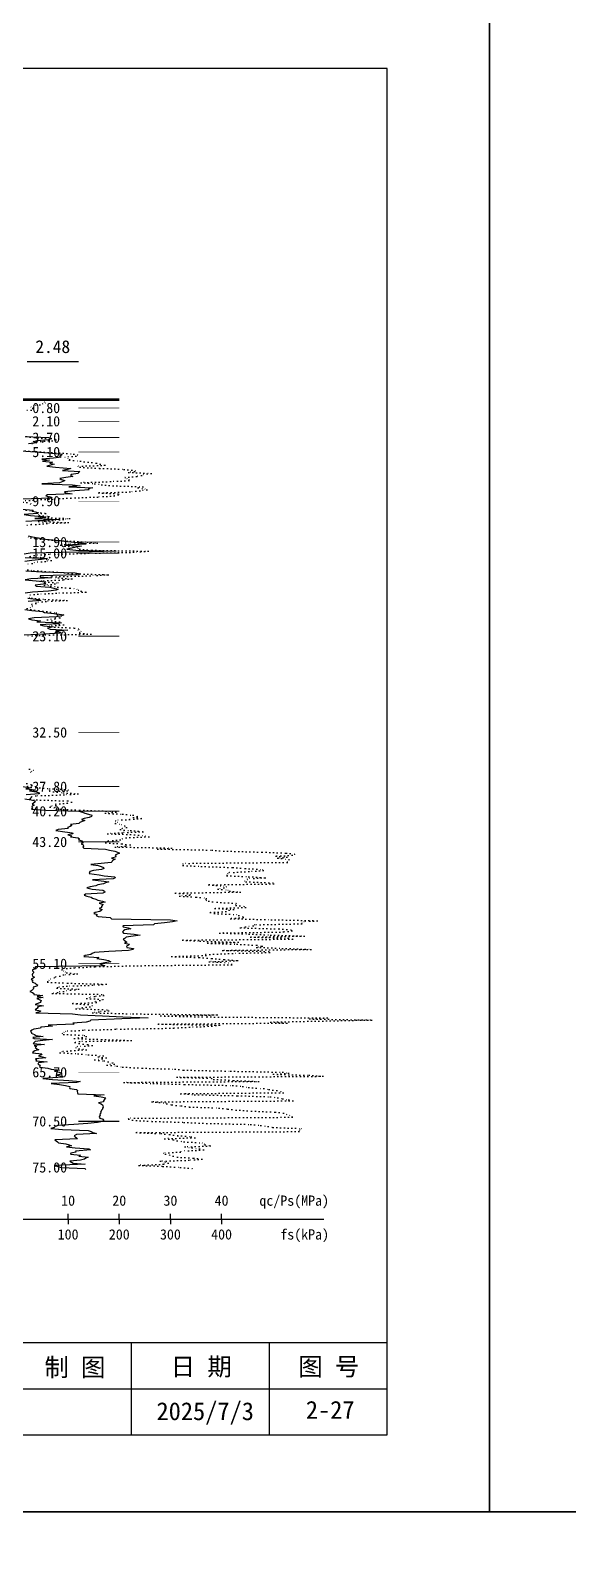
# Model space of a CAD drawing. Extents: x -37 to 3540, y -1485 to 297.
# Drawn here: x 2050.3 to 2155.5, y -1193.9 to -898.5 of the extents above; entities that cross this region are included whole.
import ezdxf
from ezdxf.enums import TextEntityAlignment as Align

# ---------------------------------------------------------------- set-up
doc = ezdxf.new("R2010")
doc.units = 0
doc.linetypes.add('DOT', pattern=[6.35, 0, -6.35])
doc.layers.get('0').update_dxf_attribs({"linetype": 'CONTINUOUS'})
for name, color, linetype in [('CURVE', 200, 'CONTINUOUS'), ('FRAME', 7, 'CONTINUOUS'), ('HOLE', 41, 'CONTINUOUS'), ('RULER', 7, 'CONTINUOUS'), ('STRATUM', 241, 'CONTINUOUS')]:
    doc.layers.add(name, color=color, linetype=linetype)
doc.styles.add('ST', font='')
doc.styles.get('ST').set_extended_font_data('SimSun')

# ---------------------------------------------------------------- blocks, each defined once
blk = doc.blocks.new('图签_A3长')
for p, q in [((0, 18), (-380, 18)), ((-50, 0), (-50, 18)), ((-23, 0), (-23, 18)), ((0, 0), (0, 18)), ((-320, 9), (0, 9)), ((-380, 0), (0, 0))]:
    blk.add_line(p, q)
at = {"style": 'ST'}
for s, p in [('制 图', (-61.06, 13.23)), ('日 期', (-36.37, 13.36)), ('图 号', (-11.42, 13.36))]:
    blk.add_text(s, height=3.5, dxfattribs=at).set_placement(p, align=Align.MIDDLE_CENTER)
for tag, p in [('01＿单位名称', (-349.98, 8.36)), ('02＿工程名称', (-271.3, 5.16)), ('04＿工程编号', (-176.51, 4.65)), ('05＿日期', (-35.59, 4.65)), ('06＿图号', (-11.16, 4.91))]:
    blk.add_attdef(tag, text='', height=3.5, dxfattribs=at).set_placement(p, align=Align.MIDDLE_CENTER)
at = {"style": 'ST', "width": 0.85}
blk.add_attdef('03＿图件名称', text='', height=3, dxfattribs=at).set_placement((-205.49, 5.05), align=Align.MIDDLE_CENTER)
blk = doc.blocks.new('Arrow')
for points in [[(-3.984779, 0.348623), (0, 0), (-3.189535, 0)], [(-3.189535, 0), (0, 0), (-3.984779, -0.348623)]]:
    blk.add_solid(points)

msp = doc.modelspace()

# ---------------------------------------------------------------- linework, layer by layer
at = {"layer": 'CURVE', "color": 100, "linetype": 'DOT', "ltscale": 0.1}
for points in [[(2053, -971.11), (2053.26, -971.31), (2052.71, -971.51), (2052.13, -971.71), (2051.01, -971.91), (2050.39, -972.11), (2050.7, -972.31), (2050.77, -972.51), (2050.44, -972.71), (2049.03, -972.91)], [(2049.56, -977.91), (2051.08, -978.11), (2054.4, -978.31), (2055.3, -978.51), (2054.56, -978.71), (2051.25, -978.91), (2050.68, -979.11), (2050.71, -979.31), (2050.27, -979.51)], [(2049.3, -980.71), (2052.29, -980.91), (2055.98, -981.11), (2058.8, -981.31), (2059.55, -981.51), (2059.19, -981.71), (2057.04, -981.91), (2057.63, -982.11), (2057.92, -982.31), (2057.98, -982.51), (2060.08, -982.71), (2061.59, -982.91), (2063.22, -983.11), (2063.93, -983.31), (2064.87, -983.51), (2059.58, -983.71), (2060.04, -983.91), (2063.89, -984.11), (2068.65, -984.31), (2070.85, -984.51), (2070.65, -984.71), (2069.57, -984.91), (2073.89, -985.11), (2072.41, -985.31), (2072.05, -985.51), (2071.03, -985.71), (2068.78, -985.91), (2069.15, -986.11), (2069.59, -986.31), (2069.53, -986.51), (2065.94, -986.71), (2060.2, -986.91), (2062.9, -987.11), (2064.26, -987.31), (2066.47, -987.51), (2072.28, -987.71), (2071.39, -987.91), (2072.65, -988.11), (2073.06, -988.31), (2071.67, -988.51), (2069.75, -988.71), (2063.69, -988.91), (2067.66, -989.11), (2067.47, -989.31), (2066.71, -989.51), (2063.44, -989.71), (2058.18, -989.91), (2054.64, -990.11), (2050.87, -990.31), (2049, -990.51)], [(2048.91, -990.71), (2050.39, -990.91), (2050.33, -991.11), (2050.12, -991.31)], [(2049.45, -992.31), (2050.72, -992.51), (2051.63, -992.71), (2053.27, -992.91), (2051.89, -993.11), (2052.08, -993.31), (2053.94, -993.51), (2052.32, -993.71), (2057.98, -993.91), (2056.72, -994.11), (2054.62, -994.31), (2051.98, -994.51), (2057.68, -994.71), (2053.54, -994.91), (2050.43, -995.11), (2049.48, -995.31)], [(2049.85, -997.51), (2050.41, -997.71), (2051.54, -997.91), (2053.86, -998.11), (2058.12, -998.31), (2061.44, -998.51), (2063.37, -998.71), (2057.8, -998.91), (2056.29, -999.11), (2057.12, -999.31), (2058.7, -999.51), (2059.69, -999.71), (2059.94, -999.91), (2062.39, -1000.11), (2073.32, -1000.31), (2070.47, -1000.51), (2061.67, -1000.71), (2053.91, -1000.91), (2051.05, -1001.11), (2050.27, -1001.31), (2051.01, -1001.51), (2052.67, -1001.71), (2053.72, -1001.91), (2054.35, -1002.11), (2053.22, -1002.31), (2051.11, -1002.51), (2050.63, -1002.71), (2049.27, -1002.91)], [(2049.79, -1003.91), (2051, -1004.11), (2054.05, -1004.31), (2056.98, -1004.51), (2059.33, -1004.71), (2065.54, -1004.91), (2061.97, -1005.11), (2054.46, -1005.31), (2055.8, -1005.51), (2058.41, -1005.71), (2056.64, -1005.91), (2052.47, -1006.11), (2053.2, -1006.31), (2055.71, -1006.51), (2055.11, -1006.71), (2053.04, -1006.91), (2054.31, -1007.11), (2055.7, -1007.31), (2058.07, -1007.51), (2059.39, -1007.71), (2059.66, -1007.91), (2060.2, -1008.11), (2061.13, -1008.31), (2055.37, -1008.51), (2051.77, -1008.71), (2050, -1008.91)], [(2050.06, -1009.31), (2050.57, -1009.51), (2053.2, -1009.71), (2057.45, -1009.91), (2053.33, -1010.11), (2051.37, -1010.31), (2051.34, -1010.51), (2050.5, -1010.71), (2050.68, -1010.91), (2050.74, -1011.11), (2050.34, -1011.31), (2049.68, -1011.51), (2050.4, -1011.71), (2051.98, -1011.91), (2053.53, -1012.11), (2055.35, -1012.31), (2055.31, -1012.51), (2055.62, -1012.71), (2056.35, -1012.91), (2055.13, -1013.11), (2056.03, -1013.31), (2055.09, -1013.51), (2053.67, -1013.71), (2054.48, -1013.91), (2055.97, -1014.11), (2055.04, -1014.31), (2055.18, -1014.51), (2056.76, -1014.71), (2053.93, -1014.91), (2054.32, -1015.11), (2058.94, -1015.31), (2059.84, -1015.51), (2059.57, -1015.71), (2060.24, -1015.91), (2059.9, -1016.11), (2059.99, -1016.31), (2062.14, -1016.51), (2052.83, -1016.71), (2049.61, -1016.91)], [(2050.15, -1042.91), (2050.91, -1043.11), (2050.51, -1043.31), (2050.39, -1043.51), (2049.82, -1043.71)], [(2049.63, -1045.71), (2050.52, -1045.91), (2050.56, -1046.11), (2049.75, -1046.31), (2051.4, -1046.51), (2054.03, -1046.71), (2057.74, -1046.91), (2057.49, -1047.11), (2054.84, -1047.31), (2056.76, -1047.51), (2059.59, -1047.71), (2056.86, -1047.91), (2051.35, -1048.11), (2050.47, -1048.31), (2050.38, -1048.51), (2050.25, -1048.71), (2051.57, -1048.91), (2057.6, -1049.11), (2058.35, -1049.31), (2057.52, -1049.51), (2055.23, -1049.71), (2055.3, -1049.91), (2054.38, -1050.11), (2054.14, -1050.31), (2055.45, -1050.51), (2055.39, -1050.71), (2059.99, -1050.91), (2066.32, -1051.11), (2067.02, -1051.31), (2065, -1051.51), (2068.37, -1051.71), (2070.4, -1051.91), (2071.16, -1052.11), (2070.43, -1052.31), (2071.99, -1052.51), (2069.67, -1052.71), (2066.95, -1052.91), (2066.87, -1053.11), (2067.42, -1053.31), (2066.92, -1053.51), (2068.04, -1053.71), (2068.72, -1053.91), (2068.75, -1054.11), (2069.1, -1054.31), (2068.25, -1054.51), (2067.92, -1054.71), (2069.93, -1054.91), (2072.3, -1055.11), (2068.25, -1055.31), (2065.47, -1055.51), (2070.69, -1055.71), (2072.81, -1055.91), (2073.44, -1056.11), (2069, -1056.31), (2068.29, -1056.51), (2067.86, -1056.71), (2065.36, -1056.91), (2065.41, -1057.11), (2065.07, -1057.31), (2068.24, -1057.51), (2069.82, -1057.71), (2068.84, -1057.91), (2066.92, -1058.11), (2077.91, -1058.31), (2075.2, -1058.51), (2085.84, -1058.71), (2088.09, -1058.91), (2095.64, -1059.11), (2100.39, -1059.31), (2101.98, -1059.51), (2101.46, -1059.71), (2098.32, -1059.91), (2100.41, -1060.11), (2098.69, -1060.31), (2100.81, -1060.51), (2100.88, -1060.71), (2100.57, -1060.91), (2100.48, -1061.11), (2080.16, -1061.31), (2080.11, -1061.51), (2080.19, -1061.71), (2083.76, -1061.91), (2089.94, -1062.11), (2092.35, -1062.31), (2095.68, -1062.51), (2095.84, -1062.71), (2092.99, -1062.91), (2089.19, -1063.11), (2088.91, -1063.31), (2088.7, -1063.51), (2088.78, -1063.71), (2093.03, -1063.91), (2096.17, -1064.11), (2092.65, -1064.31), (2092.75, -1064.51), (2092.15, -1064.71), (2092.49, -1064.91), (2097.7, -1065.11), (2097.85, -1065.31), (2085.21, -1065.51), (2088.05, -1065.71), (2088.63, -1065.91), (2088.15, -1066.11), (2087.02, -1066.31), (2088.87, -1066.51), (2089.28, -1066.71), (2091.3, -1066.91), (2078.7, -1067.11), (2081.57, -1067.31), (2081.44, -1067.51), (2079.55, -1067.71), (2082.79, -1067.91), (2084.68, -1068.11), (2084.63, -1068.31), (2084.63, -1068.51), (2085.2, -1068.71), (2086.81, -1068.91), (2090.56, -1069.11), (2090.37, -1069.31), (2090.52, -1069.51), (2092.09, -1069.71), (2092.36, -1069.91), (2086.45, -1070.11), (2090.02, -1070.31), (2089.16, -1070.51), (2088.51, -1070.71), (2085.49, -1070.91), (2086.29, -1071.11), (2090.6, -1071.31), (2091.06, -1071.51), (2091.82, -1071.71), (2091.88, -1071.91), (2089.5, -1072.11), (2097.41, -1072.31), (2106.38, -1072.51), (2103.82, -1072.71), (2103.37, -1072.91), (2103.32, -1073.11), (2094.15, -1073.31), (2093.83, -1073.51), (2092.38, -1073.71), (2091.4, -1073.91), (2098.94, -1074.11), (2101.25, -1074.31), (2101.42, -1074.51), (2099.79, -1074.71), (2087.31, -1074.91), (2093.07, -1075.11), (2097.31, -1075.31), (2103.8, -1075.51), (2093.39, -1075.71), (2100.68, -1075.91), (2101.54, -1076.11), (2080.1, -1076.31), (2083.48, -1076.51), (2090.93, -1076.71), (2085, -1076.91), (2090.72, -1077.11), (2094.59, -1077.31), (2095.6, -1077.51), (2094.54, -1077.71), (2099.59, -1077.91), (2105.15, -1078.11), (2087.94, -1078.31), (2096.89, -1078.51), (2097.03, -1078.71), (2089.79, -1078.91), (2084.54, -1079.11), (2084.59, -1079.31), (2077.96, -1079.51), (2083.38, -1079.71), (2085.82, -1079.91), (2088.28, -1080.11), (2090.81, -1080.31), (2085.33, -1080.51), (2088.94, -1080.71), (2089.59, -1080.91), (2089.63, -1081.11), (2070.5, -1081.31), (2062.81, -1081.51), (2058.88, -1081.71), (2056.46, -1081.91), (2056.42, -1082.11), (2056.77, -1082.31), (2057.09, -1082.51), (2057.41, -1082.71), (2059.45, -1082.91), (2056.78, -1083.11), (2056.03, -1083.31), (2055.16, -1083.51), (2055.01, -1083.71), (2054.33, -1083.91), (2053.98, -1084.11), (2053.64, -1084.31), (2053.73, -1084.51), (2057.62, -1084.71), (2065.12, -1084.91), (2062.43, -1085.11), (2057.46, -1085.31), (2055.62, -1085.51), (2055.52, -1085.71), (2059.72, -1085.91), (2058.17, -1086.11), (2056.77, -1086.31), (2055.62, -1086.51), (2054.6, -1086.71), (2064.46, -1086.91), (2064.6, -1087.11), (2062.86, -1087.31), (2061.86, -1087.51), (2061.35, -1087.71), (2064.6, -1087.91), (2063.9, -1088.11), (2062.91, -1088.31), (2063.14, -1088.51), (2058.61, -1088.71), (2061.57, -1088.91), (2062.43, -1089.11), (2061.93, -1089.31), (2060.4, -1089.51), (2059.24, -1089.71), (2065.38, -1089.91), (2065.58, -1090.11), (2063.66, -1090.31), (2062.51, -1090.51), (2070.4, -1090.71), (2086.84, -1090.91), (2075.82, -1091.11), (2084.85, -1091.31), (2108.35, -1091.51), (2104.9, -1091.71), (2117.01, -1091.91), (2117.01, -1091.91), (2097.32, -1092.31), (2100.46, -1092.51), (2075.34, -1092.71), (2087.3, -1092.91), (2085.77, -1093.11), (2081.39, -1093.31), (2078.27, -1093.51), (2066.86, -1093.71), (2060.55, -1093.91), (2057.23, -1094.11), (2056.94, -1094.31), (2056.47, -1094.51), (2056.83, -1094.71), (2060.84, -1094.91), (2061.19, -1095.11), (2060.41, -1095.31), (2058.96, -1095.51), (2064.25, -1095.71), (2070.02, -1095.91), (2059.88, -1096.11), (2059.04, -1096.31), (2059.87, -1096.51), (2061.51, -1096.71), (2062.39, -1096.91), (2059.49, -1097.11), (2059.14, -1097.31), (2059.83, -1097.51), (2061.18, -1097.71), (2058.23, -1097.91), (2056.52, -1098.11), (2056.15, -1098.31), (2059.66, -1098.51), (2061.65, -1098.71), (2064.56, -1098.91), (2063.6, -1099.11), (2065.15, -1099.31), (2064.36, -1099.51), (2062.93, -1099.71), (2064.72, -1099.91), (2065.51, -1100.11), (2066.4, -1100.31), (2066.68, -1100.51), (2065.34, -1100.71), (2067.24, -1100.91), (2068.36, -1101.11), (2072.2, -1101.31), (2078.59, -1101.51), (2080.27, -1101.71), (2089.47, -1101.91), (2099.63, -1102.11), (2100.76, -1102.31), (2097.86, -1102.51), (2104.78, -1102.71), (2107.5, -1102.91), (2078.97, -1103.11), (2085.77, -1103.31), (2086.16, -1103.51), (2090.07, -1103.71), (2094.89, -1103.91), (2068.61, -1104.11), (2074.34, -1104.31), (2080.52, -1104.51), (2089.86, -1104.71), (2091.82, -1104.91), (2093, -1105.11), (2095.92, -1105.31), (2097, -1105.51), (2098.5, -1105.71), (2099.25, -1105.91), (2099.72, -1106.11), (2079.69, -1106.31), (2082.45, -1106.51), (2090.87, -1106.71), (2097.25, -1106.91), (2098.65, -1107.11), (2099.64, -1107.31), (2100.85, -1107.51), (2101.63, -1107.71), (2074.09, -1107.91), (2076.81, -1108.11), (2076.99, -1108.31), (2078.04, -1108.51), (2079.84, -1108.71), (2081.46, -1108.91), (2087.2, -1109.11), (2088.97, -1109.31), (2090.51, -1109.51), (2093.55, -1109.71), (2098.19, -1109.91), (2099.8, -1110.11), (2100.33, -1110.31), (2100.94, -1110.51), (2101.44, -1110.71), (2101.5, -1110.91), (2069.44, -1111.11), (2069.54, -1111.31), (2070.29, -1111.51), (2074.11, -1111.71), (2080.34, -1111.91), (2084.82, -1112.11), (2093.38, -1112.31), (2095.37, -1112.51), (2096.77, -1112.71), (2097.75, -1112.91), (2103.31, -1113.11), (2103.05, -1113.31), (2102.9, -1113.51), (2102.79, -1113.71), (2071.05, -1113.91), (2075.88, -1114.11), (2077.55, -1114.31), (2079.14, -1114.51), (2081.72, -1114.71), (2082.43, -1114.91), (2076.61, -1115.11), (2078.25, -1115.31), (2078.99, -1115.51), (2080.38, -1115.71), (2083.86, -1115.91), (2084.26, -1116.11), (2084.44, -1116.31), (2085.47, -1116.51), (2080.55, -1116.71), (2081.91, -1116.91), (2083.36, -1117.11), (2084.13, -1117.31), (2079.74, -1117.51), (2079.6, -1117.71), (2076.24, -1117.91), (2076.72, -1118.11), (2077.55, -1118.31), (2078.23, -1118.51), (2079.06, -1118.71), (2082.25, -1118.91), (2083.82, -1119.11), (2081.27, -1119.31), (2075.72, -1119.51), (2076.72, -1119.71), (2077.21, -1119.91), (2076.29, -1120.11), (2071.54, -1120.31), (2076.25, -1120.51), (2079.67, -1120.71), (2081.91, -1120.91), (2081.91, -1121.11)]]:
    msp.add_lwpolyline(points, dxfattribs=at)
at = {"layer": 'CURVE', "color": 30, "linetype": 'Continuous'}
for points in [[(2049.31, -977.91), (2053.86, -978.11), (2054.41, -978.31), (2053.83, -978.51), (2051.58, -978.71), (2050.95, -978.91), (2051.57, -979.11), (2049.91, -979.31)], [(2048.48, -980.71), (2051.27, -980.91), (2053.75, -981.11), (2056.43, -981.31), (2056.39, -981.51), (2055.99, -981.71), (2056.33, -981.91), (2054.85, -982.11), (2052.53, -982.31), (2054.07, -982.51), (2052.65, -982.71), (2054.64, -982.91), (2054.13, -983.11), (2054.98, -983.31), (2054.23, -983.51), (2053.51, -983.71), (2055.19, -983.91), (2058.22, -984.11), (2057.47, -984.31), (2056.58, -984.51), (2059.99, -984.71), (2059.72, -984.91), (2059.64, -985.11), (2058.28, -985.31), (2058.16, -985.51), (2058.58, -985.71), (2057.23, -985.91), (2056.04, -986.11), (2056.31, -986.31), (2057.04, -986.51), (2056.68, -986.71), (2056.02, -986.91), (2052.55, -987.11), (2058.53, -987.31), (2060.02, -987.51), (2057.83, -987.71), (2062.54, -987.91), (2061.57, -988.11), (2061.81, -988.31), (2058.97, -988.51), (2056.96, -988.71), (2057.21, -988.91), (2058.49, -989.11), (2053.68, -989.31), (2053.32, -989.51), (2054.37, -989.71), (2054.53, -989.91), (2048.48, -990.11)], [(2048.64, -992.11), (2050.88, -992.31), (2050.75, -992.51), (2051.89, -992.71), (2051.69, -992.91), (2049.1, -993.11), (2050.32, -993.31), (2052.59, -993.51), (2053.31, -993.71), (2051.16, -993.91), (2056.05, -994.11), (2052.91, -994.31), (2049.44, -994.51)], [(2049.91, -997.31), (2050.69, -997.51), (2051.81, -997.71), (2052.52, -997.91), (2054.67, -998.11), (2056.96, -998.31), (2058.79, -998.51), (2060.75, -998.71), (2061.1, -998.91), (2057.28, -999.11), (2060.29, -999.31), (2059.23, -999.51), (2058.43, -999.71), (2057.43, -999.91), (2059.21, -1000.11), (2067.09, -1000.31), (2059.74, -1000.51), (2050.29, -1000.71), (2049.09, -1000.91)], [(2049.28, -1001.51), (2053.65, -1001.71), (2052.51, -1001.91), (2050.56, -1002.11), (2049.23, -1002.31)], [(2049.41, -1004.11), (2052.52, -1004.31), (2059.09, -1004.51), (2060.02, -1004.71), (2059.77, -1004.91), (2052.19, -1005.11), (2052.2, -1005.31), (2054.43, -1005.51), (2050.37, -1005.71), (2049.3, -1005.91), (2051.42, -1006.11), (2053.31, -1006.31), (2052.98, -1006.51), (2053.33, -1006.71), (2051.27, -1006.91), (2051.42, -1007.11), (2054.09, -1007.31), (2054.89, -1007.51), (2055.72, -1007.71), (2055.35, -1007.91), (2053.85, -1008.11), (2050.74, -1008.31), (2049.28, -1008.51)], [(2049.83, -1009.51), (2051.88, -1009.71), (2052.37, -1009.91), (2049.88, -1010.11)], [(2049.21, -1011.71), (2050.56, -1011.91), (2052.74, -1012.11), (2053.04, -1012.31), (2055.49, -1012.51), (2056.83, -1012.71), (2056.36, -1012.91), (2055.4, -1013.11), (2051.02, -1013.31), (2049.91, -1013.51), (2050.59, -1013.71), (2052.26, -1013.91), (2051.55, -1014.11), (2056.4, -1014.31), (2055.61, -1014.51), (2052.21, -1014.71), (2052.95, -1014.91), (2054.85, -1015.11), (2053.67, -1015.31), (2054.16, -1015.51), (2057.64, -1015.71), (2055.2, -1015.91), (2056.17, -1016.11), (2056.16, -1016.31), (2053.02, -1016.51), (2049.1, -1016.71)], [(2048.74, -1046.31), (2050.45, -1046.51), (2049.44, -1046.71), (2051.32, -1046.91), (2050.12, -1047.11), (2051.41, -1047.31), (2052, -1047.51), (2051.99, -1047.71), (2049.47, -1047.91)], [(2049.2, -1048.71), (2050.43, -1048.91), (2051.26, -1049.11), (2051.2, -1049.31), (2050.92, -1049.51), (2050.68, -1049.71), (2051.02, -1049.91), (2050.65, -1050.11), (2050.56, -1050.31), (2050.79, -1050.51), (2050.52, -1050.71), (2053.35, -1050.91), (2059.75, -1051.11), (2060.52, -1051.31), (2060.94, -1051.51), (2061.68, -1051.71), (2062.32, -1051.91), (2062.22, -1052.11), (2061.8, -1052.31), (2060.8, -1052.51), (2060.3, -1052.71), (2060.96, -1052.91), (2060.42, -1053.11), (2059.95, -1053.31), (2059.76, -1053.51), (2058.17, -1053.71), (2058.4, -1053.91), (2058.06, -1054.11), (2057.55, -1054.31), (2057.67, -1054.51), (2055.73, -1054.71), (2055.29, -1054.91), (2057.01, -1055.11), (2058.53, -1055.31), (2058.63, -1055.51), (2057.61, -1055.71), (2058.4, -1055.91), (2058.16, -1056.11), (2059.66, -1056.31), (2059.92, -1056.51), (2059.73, -1056.71), (2060.41, -1056.91), (2060.28, -1057.11), (2060.6, -1057.31), (2060.24, -1057.51), (2060.61, -1057.71), (2060.7, -1057.91), (2060.54, -1058.11), (2060.76, -1058.31), (2064.97, -1058.51), (2065.75, -1058.71), (2066.81, -1058.91), (2067.35, -1059.11), (2067.72, -1059.31), (2067.25, -1059.51), (2066.88, -1059.71), (2066.98, -1059.91), (2066.96, -1060.11), (2066.14, -1060.31), (2066.86, -1060.51), (2066.34, -1060.71), (2066.31, -1060.91), (2066.08, -1061.11), (2064.14, -1061.31), (2062.14, -1061.51), (2063.53, -1061.71), (2064.17, -1061.91), (2064.63, -1062.11), (2064.68, -1062.31), (2064.22, -1062.51), (2062.67, -1062.71), (2061.91, -1062.91), (2061.86, -1063.11), (2061.81, -1063.31), (2063.73, -1063.51), (2064.71, -1063.71), (2066.83, -1063.91), (2066.87, -1064.11), (2066.51, -1064.31), (2062.43, -1064.51), (2064.11, -1064.71), (2065.64, -1064.91), (2065.02, -1065.11), (2064.57, -1065.31), (2063.5, -1065.51), (2063.13, -1065.71), (2061.99, -1065.91), (2061.35, -1066.11), (2062.36, -1066.31), (2064.46, -1066.51), (2064.81, -1066.71), (2064.88, -1066.91), (2064.5, -1067.11), (2061.08, -1067.31), (2060.8, -1067.51), (2061.34, -1067.71), (2062.16, -1067.91), (2062.43, -1068.11), (2063.12, -1068.31), (2063.5, -1068.51), (2064.37, -1068.71), (2064.94, -1068.91), (2063.75, -1069.11), (2064.53, -1069.31), (2064.34, -1069.51), (2064.23, -1069.71), (2064.19, -1069.91), (2063.78, -1070.11), (2064.35, -1070.31), (2064.11, -1070.51), (2063.91, -1070.71), (2062.97, -1070.91), (2062.69, -1071.11), (2063.34, -1071.31), (2063.14, -1071.51), (2063.57, -1071.71), (2065.87, -1071.91), (2066.17, -1072.11), (2077.7, -1072.31), (2078.97, -1072.51), (2078.1, -1072.71), (2076.55, -1072.91), (2074.58, -1073.11), (2074.34, -1073.31), (2068.36, -1073.51), (2068.43, -1073.71), (2069.43, -1073.91), (2069.97, -1074.11), (2068.76, -1074.31), (2068.48, -1074.51), (2068.33, -1074.71), (2068.53, -1074.91), (2070.61, -1075.11), (2071.77, -1075.31), (2070.38, -1075.51), (2069.01, -1075.71), (2068.83, -1075.91), (2068.43, -1076.11), (2068.63, -1076.31), (2068.9, -1076.51), (2069.15, -1076.71), (2068.73, -1076.91), (2069.68, -1077.11), (2069.5, -1077.31), (2069.12, -1077.51), (2069.18, -1077.71), (2070.46, -1077.91), (2070.42, -1078.11), (2069.51, -1078.31), (2065.66, -1078.51), (2062.83, -1078.71), (2062.39, -1078.91), (2062.12, -1079.11), (2061.02, -1079.31), (2060.77, -1079.51), (2063.68, -1079.71), (2063.31, -1079.91), (2064.68, -1080.11), (2065.6, -1080.31), (2066, -1080.51), (2064.88, -1080.71), (2063.91, -1080.91), (2064.37, -1081.11), (2064.89, -1081.31), (2051.3, -1081.51), (2051.16, -1081.71), (2051.34, -1081.91), (2050.71, -1082.11), (2050.73, -1082.31), (2050.89, -1082.51), (2050.92, -1082.71), (2050.75, -1082.91), (2050.68, -1083.11), (2050.69, -1083.31), (2051.12, -1083.51), (2050.82, -1083.71), (2050.44, -1083.91), (2050.77, -1084.11), (2050.65, -1084.31), (2050.69, -1084.51), (2051.21, -1084.71), (2051.43, -1084.91), (2051.74, -1085.11), (2051.55, -1085.31), (2050.84, -1085.51), (2050.91, -1085.71), (2050.84, -1085.91), (2050.64, -1086.11), (2050.17, -1086.31), (2050.72, -1086.51), (2051.01, -1086.71), (2051.01, -1086.91), (2052.75, -1087.11), (2051.63, -1087.31), (2052.81, -1087.51), (2051.54, -1087.71), (2052.05, -1087.91), (2052.42, -1088.11), (2052.33, -1088.31), (2052.23, -1088.51), (2051.74, -1088.71), (2051.21, -1088.91), (2052.88, -1089.11), (2051.69, -1089.31), (2051.82, -1089.51), (2051.5, -1089.71), (2051.24, -1089.91), (2052.29, -1090.11), (2052.23, -1090.31), (2051.37, -1090.51), (2058.56, -1090.71), (2060.08, -1090.91), (2064.38, -1091.11), (2068.37, -1091.31), (2073.31, -1091.51), (2068.18, -1091.71), (2062.12, -1091.91), (2061.9, -1092.11), (2061.23, -1092.31), (2058.6, -1092.51), (2058.89, -1092.71), (2053.76, -1092.91), (2054.63, -1093.11), (2052.37, -1093.31), (2052.27, -1093.51), (2050.97, -1093.71), (2050.58, -1093.91), (2050.35, -1094.11), (2050.51, -1094.31), (2050.47, -1094.51), (2051.1, -1094.71), (2051.39, -1094.91), (2052.8, -1095.11), (2050.78, -1095.31), (2051.04, -1095.51), (2054.6, -1095.71), (2052.76, -1095.91), (2051.23, -1096.11), (2051.07, -1096.31), (2050.88, -1096.51), (2053.09, -1096.71), (2051.02, -1096.91), (2051.5, -1097.11), (2051.21, -1097.31), (2051.58, -1097.51), (2051.98, -1097.71), (2051.16, -1097.91), (2050.84, -1098.11), (2050.69, -1098.31), (2052.56, -1098.51), (2052.41, -1098.71), (2051.9, -1098.91), (2052.59, -1099.11), (2053.34, -1099.31), (2051.3, -1099.51), (2051.57, -1099.71), (2051.4, -1099.91), (2053.58, -1100.11), (2051.91, -1100.31), (2051.74, -1100.51), (2052.24, -1100.71), (2052.09, -1100.91), (2052.12, -1101.11), (2053.73, -1101.31), (2054.34, -1101.51), (2055.98, -1101.71), (2055.02, -1101.91), (2055.91, -1102.11), (2056.46, -1102.31), (2056.27, -1102.51), (2055.56, -1102.71), (2056.45, -1102.91), (2056.64, -1103.11), (2052.71, -1103.31), (2054.64, -1103.51), (2057.83, -1103.71), (2060.02, -1103.91), (2059.29, -1104.11), (2054.37, -1104.31), (2056.02, -1104.51), (2057.14, -1104.71), (2057.99, -1104.91), (2057.96, -1105.11), (2058, -1105.31), (2059.34, -1105.51), (2059.51, -1105.71), (2059.46, -1105.91), (2059.51, -1106.11), (2059.57, -1106.31), (2064.71, -1106.51), (2062.71, -1106.71), (2064.11, -1106.91), (2065.03, -1107.11), (2064.84, -1107.31), (2064.72, -1107.51), (2064.59, -1107.71), (2064.59, -1107.91), (2063.59, -1108.11), (2064.16, -1108.31), (2064.37, -1108.51), (2064.46, -1108.71), (2064.53, -1108.91), (2064.43, -1109.11), (2064.37, -1109.31), (2064.23, -1109.51), (2064.15, -1109.71), (2064.01, -1109.91), (2064.05, -1110.11), (2063.88, -1110.31), (2063.94, -1110.51), (2063.81, -1110.71), (2063.74, -1110.91), (2063.85, -1111.11), (2064.56, -1111.31), (2064.61, -1111.51), (2064.42, -1111.71), (2063.41, -1111.91), (2061.51, -1112.11), (2058.8, -1112.31), (2055.76, -1112.51), (2055.18, -1112.71), (2054.95, -1112.91), (2054.33, -1113.11), (2056.58, -1113.31), (2061.57, -1113.51), (2062.18, -1113.71), (2062.51, -1113.91), (2063.2, -1114.11), (2059.35, -1114.31), (2058.85, -1114.51), (2059.08, -1114.71), (2059.3, -1114.91), (2059.49, -1115.11), (2055.11, -1115.31), (2055.36, -1115.51), (2055.58, -1115.71), (2055.83, -1115.91), (2057.25, -1116.11), (2057.88, -1116.31), (2058.34, -1116.51), (2057.38, -1116.71), (2059.08, -1116.91), (2061.76, -1117.11), (2062.03, -1117.31), (2059.11, -1117.51), (2059.2, -1117.71), (2058.24, -1117.91), (2058.16, -1118.11), (2060.13, -1118.31), (2059.79, -1118.51), (2061.57, -1118.71), (2061.16, -1118.91), (2060.88, -1119.11), (2060.1, -1119.31), (2058.01, -1119.51), (2058.36, -1119.71), (2058.65, -1119.91), (2061.01, -1120.11), (2055.03, -1120.31), (2055.7, -1120.51), (2056.38, -1120.71), (2060.97, -1120.91), (2061.16, -1121.11)]]:
    msp.add_lwpolyline(points, dxfattribs=at)
at = {"layer": 'FRAME', "color": 245, "linetype": 'Continuous'}
for p, q in [((2140.07, -1188), (2140.07, -891)), ((2140.07, -891), (2140.07, -1188)), ((1222.61, -1188), (2140.07, -1188)), ((2140.07, -1188), (3017.96, -1188))]:
    msp.add_line(p, q, dxfattribs=at)
at = {"layer": 'FRAME', "linetype": 'Continuous'}
for p, q in [((2120.07, -906), (1242.61, -906)), ((2120.07, -1173), (2120.07, -906))]:
    msp.add_line(p, q, dxfattribs=at)
at = {"layer": 'FRAME', "color": 245, "linetype": 'Continuous'}
msp.add_lwpolyline([(1755.9, -1485), (2175.9, -1485), (2175.9, -1188), (1755.9, -1188)], close=True, dxfattribs=at)
at = {"layer": 'HOLE', "linetype": 'Continuous'}
msp.add_lwpolyline([(2049.68, -963.21), (2059.68, -963.21)], dxfattribs=at)
at = {"layer": 'RULER', "linetype": 'Continuous'}
for points in [[(2047.68, -1130.8), (2107.68, -1130.8)], [(2057.68, -1130.8), (2057.68, -1129.8)], [(2057.68, -1130.8), (2057.68, -1131.8)], [(2067.68, -1130.8), (2067.68, -1129.8)], [(2067.68, -1130.8), (2067.68, -1131.8)], [(2077.68, -1130.8), (2077.68, -1129.8)], [(2077.68, -1130.8), (2077.68, -1131.8)], [(2087.68, -1130.8), (2087.68, -1129.8)], [(2087.68, -1130.8), (2087.68, -1131.8)]]:
    msp.add_lwpolyline(points, dxfattribs=at)
at = {"layer": 'STRATUM', "linetype": 'Continuous'}
for points, const_width in [([(1854.88, -970.66), (1910.9, -970.24), (1980.11, -970.65), (2047.68, -970.71), (2067.68, -970.71)], 0.5), ([(2059.68, -972.31), (2067.68, -972.31)], 0.1), ([(2059.68, -974.91), (2067.68, -974.91)], 0.1), ([(2059.68, -978.11), (2067.68, -978.11)], 0.2), ([(2059.68, -980.91), (2067.68, -980.91)], 0.1), ([(2059.68, -990.51), (2067.68, -990.51)], 0.1), ([(2059.68, -1000.71), (2067.68, -1000.71)], 0.2), ([(2059.68, -998.51), (2067.68, -998.51)], 0.1), ([(2059.68, -1016.91), (2067.68, -1016.91)], 0.2), ([(2059.68, -1035.71), (2067.68, -1035.71)], 0.1), ([(2059.68, -1046.31), (2067.68, -1046.31)], 0.2), ([(2059.68, -1051.11), (2067.68, -1051.11)], 0.2), ([(2059.68, -1057.11), (2067.68, -1057.11)], 0.2), ([(2059.68, -1080.91), (2067.68, -1080.91)], 0.1), ([(2059.68, -1102.11), (2067.68, -1102.11)], 0.1), ([(2059.68, -1111.71), (2067.68, -1111.71)], 0.2)]:
    msp.add_lwpolyline(points, dxfattribs=dict(at, const_width=const_width))

# ---------------------------------------------------------------- block references
at = {"layer": 'FRAME'}
ref = msp.add_blockref('图签_A3长', (2120.07, -1173), dxfattribs=at)
ref.add_attrib('05＿日期', '2025/7/3', dxfattribs={"layer": '0', "height": 3.5, "style": 'ST'}).set_placement((2084.48, -1168.35), align=Align.MIDDLE_CENTER)
ref.add_attrib('06＿图号', '2-27', dxfattribs={"layer": '0', "height": 3.5, "style": 'ST'}).set_placement((2108.91, -1168.09), align=Align.MIDDLE_CENTER)
at = {"layer": 'RULER', "xscale": 0.3, "yscale": 0.3, "zscale": 0.3}
msp.add_blockref('Arrow', (2107.68, -1130.8), dxfattribs=at)

# ---------------------------------------------------------------- texts
at = {"layer": 'HOLE', "style": 'ST'}
msp.add_text('2.48', height=2.5, dxfattribs=at).set_placement((2054.68, -960.33), align=Align.MIDDLE_CENTER)
for s, p in [('0.80', (2050.68, -972.31)), ('2.10', (2050.68, -974.91)), ('3.70', (2050.68, -978.11)), ('5.10', (2050.68, -980.91)), ('9.90', (2050.68, -990.51)), ('13.90', (2050.68, -998.51)), ('15.00', (2050.68, -1000.71)), ('23.10', (2050.68, -1016.91)), ('32.50', (2050.68, -1035.71)), ('37.80', (2050.68, -1046.31)), ('40.20', (2050.68, -1051.11)), ('43.20', (2050.68, -1057.11)), ('55.10', (2050.68, -1080.91)), ('65.70', (2050.68, -1102.11)), ('70.50', (2050.68, -1111.71)), ('75.00', (2050.68, -1120.71))]:
    msp.add_text(s, height=2, dxfattribs=at).set_placement(p, align=Align.MIDDLE_LEFT)
at = {"layer": 'RULER', "style": 'ST'}
for s, p in [('10', (2057.68, -1128.8)), ('20', (2067.68, -1128.8)), ('30', (2077.68, -1128.8)), ('40', (2087.68, -1128.8))]:
    msp.add_text(s, height=2, dxfattribs=at).set_placement(p, align=Align.BOTTOM_CENTER)
msp.add_text('qc/Ps(MPa)', height=2, dxfattribs=at).set_placement((2108.68, -1128.8), align=Align.BOTTOM_RIGHT)
for s, p in [('100', (2057.68, -1132.8)), ('200', (2067.68, -1132.8)), ('300', (2077.68, -1132.8)), ('400', (2087.68, -1132.8))]:
    msp.add_text(s, height=2, dxfattribs=at).set_placement(p, align=Align.TOP_CENTER)
msp.add_text('fs(kPa)', height=2, dxfattribs=at).set_placement((2108.68, -1132.8), align=Align.TOP_RIGHT)

doc.saveas('drawing.dxf')
